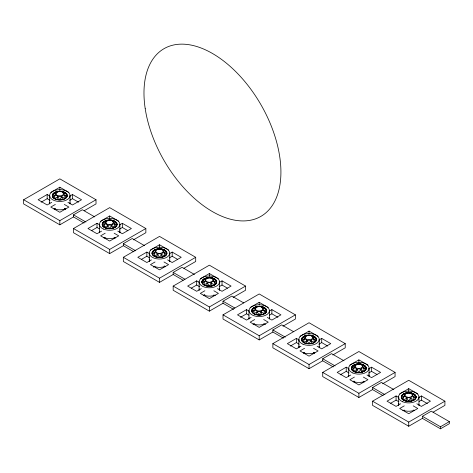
<?xml version="1.0" encoding="UTF-8"?>
<svg xmlns="http://www.w3.org/2000/svg" width="473" height="473" viewBox="0 0 473 473"><rect width="100%" height="100%" fill="white"/><g stroke="black" fill="none" stroke-linecap="round" stroke-linejoin="round"><path stroke-width="0.71" d="M57.712 191.334L54.797 195.39L54.566 198.559A5.67 4.984 -49.3 0 0 56.955 199.476A5.67 5.439 -26.6 0 0 59.769 199.795A5.67 5.439 26.1 0 0 62.59 199.47A5.67 4.99 49.1 0 0 64.978 198.548A5.67 4.162 52.4 0 0 66.575 197.17A5.67 3.075 49.1 0 0 67.136 195.544A5.67 1.904 42.4 0 0 66.575 193.924A5.67 0.816 33 0 0 64.978 192.546C61.762 190.814 57.777 190.82 54.566 192.558A5.67 0.81 -33.1 0 0 52.964 193.942A5.67 1.898 -42.6 0 0 52.408 195.562A5.67 3.069 -49.3 0 0 52.964 197.188A5.67 4.156 -52.6 0 0 54.561 198.559C58.439 196.307 62.554 194.379 67.136 195.544C65.339 191.849 56.725 189.572 54.797 193.019L55.867 193.599L59.769 199.795L63.672 193.587L64.742 193.008C64.913 191.589 60.976 191.275 59.769 191.346A5.67 0.467 -7.4 0 1 56.955 191.636M107.554 220.111L104.639 224.167L104.409 227.336A5.67 4.984 -49.3 0 0 106.797 228.252A5.67 5.439 -26.6 0 0 109.612 228.571A5.67 5.439 26.1 0 0 112.432 228.246A5.67 4.99 49.1 0 0 114.821 227.324A5.67 4.162 52.4 0 0 116.417 225.946A5.67 3.075 49.1 0 0 116.979 224.32A5.67 1.904 42.4 0 0 116.417 222.7A5.67 0.816 33 0 0 114.821 221.323C111.604 219.59 107.619 219.596 104.409 221.334A5.67 0.81 -33.1 0 0 102.807 222.718A5.67 1.898 -42.6 0 0 102.251 224.338A5.67 3.069 -49.3 0 0 102.807 225.964A5.67 4.156 -52.6 0 0 104.409 227.336C108.282 225.083 112.397 223.155 116.979 224.32C114.283 220.335 108.583 218.916 104.409 221.334L105.71 222.375L109.612 228.571L113.514 222.363L114.584 221.784C114.791 220.353 110.842 220.04 109.612 220.122A5.67 0.467 -7.4 0 1 106.797 220.412M157.397 248.887L154.482 252.943L154.251 256.112A5.67 4.984 -49.3 0 0 156.64 257.028A5.67 5.439 -26.6 0 0 159.46 257.347A5.67 5.439 26.1 0 0 162.274 257.022A5.67 4.99 49.1 0 0 164.669 256.1A5.67 4.162 52.4 0 0 166.265 254.722A5.67 3.075 49.1 0 0 166.821 253.096A5.67 1.904 42.4 0 0 166.265 251.476A5.67 0.816 33 0 0 164.663 250.099C161.447 248.366 157.462 248.372 154.251 250.111A5.67 0.81 -33.1 0 0 152.655 251.494A5.67 1.898 -42.6 0 0 152.093 253.114A5.67 3.069 -49.3 0 0 152.655 254.74A5.67 4.156 -52.6 0 0 154.251 256.112C158.124 253.859 162.239 251.932 166.821 253.096C164.131 249.135 158.414 247.663 154.251 250.111L155.552 251.151L159.46 257.347L161.512 254.61L162.215 252.73L164.663 250.099L161.512 248.881L159.454 248.899L156.693 249.561L152.655 251.494M204.094 278.887L206.482 277.964A5.67 0.467 -7.4 0 0 209.303 277.639C210.467 277.633 214.653 277.817 214.269 279.336L213.199 279.915L209.303 286.124L205.394 279.927L204.094 278.887C208.232 276.374 213.997 277.958 216.664 281.873A7.367 4.251 0 0 0 205.678 278.213A7.367 4.251 0 0 0 205.678 285.58A7.367 4.251 0 0 0 216.729 281.896A5.67 1.904 42.4 0 0 216.108 280.252A5.67 0.816 33 0 0 214.511 278.875L211.36 277.663L207.239 277.663L204.324 281.719L204.094 284.888C207.966 282.635 212.087 280.708 216.664 281.873A5.67 3.075 49.1 0 1 216.108 283.498A5.67 4.162 52.4 0 1 214.511 284.876A5.67 4.99 49.1 0 1 212.117 285.798A5.67 5.439 26.1 0 1 209.303 286.13A5.67 5.439 -26.6 0 1 206.482 285.81A5.67 4.984 -49.3 0 1 204.094 284.888A5.67 4.156 -52.6 0 1 202.497 283.516A5.67 3.069 -49.3 0 1 201.936 281.89A5.67 1.898 -42.6 0 1 202.497 280.27A5.67 0.81 -33.1 0 1 204.094 278.893M257.081 306.445L254.167 310.495L253.936 313.664A5.67 4.984 -49.3 0 0 256.325 314.586A5.67 5.439 -26.6 0 0 259.145 314.906A5.67 5.439 26.1 0 0 261.965 314.575A5.67 4.99 49.1 0 0 264.354 313.652A5.67 4.162 52.4 0 0 265.95 312.275A5.67 3.075 49.1 0 0 266.512 310.649A5.67 1.904 42.4 0 0 265.95 309.029A5.67 0.816 33 0 0 264.354 307.651C261.131 305.925 257.152 305.925 253.936 307.669A5.67 0.81 -33.1 0 0 252.34 309.046A5.67 1.898 -42.6 0 0 251.778 310.672A5.67 3.069 -49.3 0 0 252.34 312.292A5.67 4.156 -52.6 0 0 253.936 313.67C257.809 311.411 261.93 309.484 266.506 310.649C263.828 306.723 258.087 305.174 253.936 307.669L255.237 308.703L259.145 314.9L263.041 308.692L264.111 308.112C264.496 306.599 260.304 306.398 259.139 306.451A5.67 0.467 -7.4 0 1 256.325 306.746M306.924 335.221L304.009 339.271L303.778 342.44A5.67 4.984 -49.3 0 0 306.167 343.363A5.67 5.439 -26.6 0 0 308.987 343.682A5.67 5.439 26.1 0 0 311.808 343.351A5.67 4.99 49.1 0 0 314.196 342.428A5.67 4.162 52.4 0 0 315.793 341.051A5.67 3.075 49.1 0 0 316.354 339.425A5.67 1.904 42.4 0 0 315.793 337.805A5.67 0.816 33 0 0 314.196 336.427C310.974 334.701 306.995 334.701 303.778 336.445A5.67 0.81 -33.1 0 0 302.182 337.823A5.67 1.898 -42.6 0 0 301.62 339.448A5.67 3.069 -49.3 0 0 302.182 341.068A5.67 4.156 -52.6 0 0 303.778 342.446C307.651 340.188 311.772 338.26 316.348 339.425C313.67 335.499 307.929 333.95 303.778 336.445L305.079 337.48L308.987 343.676L312.884 337.468L313.954 336.888C312.115 333.566 305.097 335.919 302.182 337.823M356.766 363.997L353.851 368.047L353.621 371.216A5.67 4.984 -49.3 0 0 356.009 372.139A5.67 5.439 -26.6 0 0 358.83 372.458A5.67 5.439 26.1 0 0 361.65 372.133A5.67 4.99 49.1 0 0 364.039 371.204A5.67 4.162 52.4 0 0 365.635 369.827A5.67 3.075 49.1 0 0 366.197 368.201A5.67 1.904 42.4 0 0 365.635 366.581A5.67 0.816 33 0 0 364.039 365.203C360.816 363.477 356.837 363.477 353.621 365.221A5.67 0.81 -33.1 0 0 352.024 366.599A5.67 1.898 -42.6 0 0 351.463 368.225A5.67 3.069 -49.3 0 0 352.024 369.845A5.67 4.156 -52.6 0 0 353.621 371.222C357.493 368.964 361.614 367.036 366.197 368.201C363.512 364.251 357.777 362.75 353.621 365.221L354.921 366.256L358.83 372.458L362.726 366.244L363.796 365.664C363.938 364.263 360.042 363.926 358.824 364.003A5.67 0.467 -7.4 0 1 356.009 364.299M406.609 392.773L403.7 396.823L403.463 399.998A5.67 4.984 -49.3 0 0 405.852 400.915A5.67 5.439 -26.6 0 0 408.672 401.234A5.67 5.439 26.1 0 0 411.492 400.909A5.67 4.99 49.1 0 0 413.881 399.981A5.67 4.162 52.4 0 0 415.477 398.603A5.67 3.075 49.1 0 0 416.039 396.983A5.67 1.904 42.4 0 0 415.477 395.357A5.67 0.816 33 0 0 413.881 393.985C410.659 392.253 406.679 392.253 403.463 393.997A5.67 0.81 -33.1 0 0 401.867 395.375A5.67 1.898 -42.6 0 0 401.305 397.001A5.67 3.069 -49.3 0 0 401.867 398.621A5.67 4.156 -52.6 0 0 403.463 399.998C407.336 397.74 411.457 395.812 416.039 396.977C414.242 393.311 405.621 390.964 403.7 394.452L404.764 395.032L408.672 401.234L412.574 395.02L413.644 394.441C411.888 391.201 404.699 393.441 401.867 395.375M56.955 199.476L57.712 197.064M106.797 228.252L107.554 225.84M156.64 257.028L157.397 254.616M206.482 285.804L207.239 283.392M256.325 314.58L257.081 312.168M306.167 343.357L306.924 340.95M356.009 372.133L356.766 369.726M405.852 400.915L406.609 398.503M62.59 191.63A5.67 0.461 7.2 0 1 59.769 191.311L54.797 193.019L52.408 195.562C56.979 194.385 61.1 196.307 64.978 198.548L64.742 195.379L61.827 191.329M112.432 220.406A5.67 0.461 7.2 0 1 109.612 220.087L104.639 221.796L102.251 224.338C106.827 223.161 110.942 225.083 114.821 227.324L114.584 224.155L111.669 220.105M154.482 250.572L152.093 253.114C156.669 251.938 160.785 253.859 164.663 256.1L164.427 252.931L161.512 248.881M212.117 277.958A5.67 0.461 7.2 0 1 209.303 277.639L204.324 279.348L201.936 281.89C206.512 280.714 210.627 282.635 214.506 284.876L214.269 281.707L211.36 277.663M261.959 306.735A5.67 0.461 7.2 0 1 259.145 306.415L254.167 308.124L251.778 310.666C256.354 309.49 260.475 311.411 264.354 313.652L264.111 310.483L261.202 306.439M304.009 336.9L301.62 339.443C306.197 338.266 310.318 340.188 314.196 342.428L313.954 339.259L311.045 335.215M361.65 364.287A5.67 0.461 7.2 0 1 358.83 363.968L353.851 365.676L351.463 368.225C356.039 367.042 360.16 368.964 364.039 371.204L363.796 368.035L360.887 363.991M403.7 394.452L401.305 397.001C405.881 395.818 410.002 397.746 413.881 399.981L413.644 396.812L410.73 392.767M52.97 197.188L54.797 195.39M102.812 225.964L104.639 224.167M152.655 254.74L154.482 252.943M202.497 283.516L204.324 281.719M252.34 312.292L254.167 310.495M302.182 341.068L304.009 339.271M352.024 369.845L353.851 368.047M401.867 398.621L403.7 396.823M84.046 223.025L73.492 216.93L59.835 224.817L23.65 203.922L23.65 199.748L59.835 178.859L96.019 199.748L96.019 203.922L84.218 210.733M50.02 196.171L47.17 194.521L38.124 199.748L47.17 204.969L51.728 202.338M50.788 192.434L59.835 187.213L68.881 192.434M41.139 202.184L47.17 198.701L50.02 200.345M55.347 204.425L50.788 207.056L59.835 212.282L68.881 207.056L64.316 204.425M69.649 196.171L72.499 194.521L81.545 199.748L72.499 204.969L67.935 202.338M54.206 209.261L55.347 208.605M69.649 200.345L72.499 198.701L78.53 202.184M23.65 199.748L59.835 220.637L96.019 199.748M73.492 216.93L73.492 214.872L82.355 209.752L94.777 216.924M133.889 251.802L123.335 245.706L109.677 253.593L73.492 232.704L73.492 228.524L109.677 207.635L145.861 228.524L145.861 232.704L133.445 239.87M99.295 224.616L97.012 223.303L87.966 228.524L97.012 233.745L101.571 231.114M100.631 221.21L109.677 215.99L118.723 221.21M91.585 230.611L97.012 227.478L99.295 228.796M105.189 233.201L100.631 235.838L109.677 241.059L118.723 235.838L114.164 233.201M119.492 224.947L122.341 223.303L131.388 228.524L122.341 233.745L117.783 231.114M104.054 238.037L105.189 237.381M119.492 229.127L122.341 227.478L127.769 230.611M73.492 228.524L109.677 249.413L145.861 228.524M123.335 245.706L123.335 243.648L132.204 238.528L144.62 245.7M183.11 280.217L173.177 274.482L159.519 282.369L123.335 261.48L123.335 257.3L159.519 236.411L195.704 257.3L195.704 261.48L183.908 268.292M149.704 253.723L146.855 252.079L137.809 257.3L146.855 262.521L151.413 259.89M150.473 249.986L159.519 244.766L168.565 249.986M141.427 259.387L146.855 256.254L149.704 257.903M155.032 261.977L150.473 264.614L159.519 269.835L168.565 264.614L164.007 261.977M169.334 253.723L172.184 252.079L181.23 257.3L172.184 262.521L167.625 259.89M153.323 267.144L155.032 266.157M169.334 257.903L172.184 256.254L177.612 259.387M123.335 257.3L159.519 278.189L195.704 257.3M173.177 274.482L173.177 272.424L182.046 267.304L194.462 274.476M233.579 309.354L223.02 303.258L209.362 311.145L173.177 290.256L173.177 286.076L209.362 265.187L245.546 286.076L245.546 290.256L233.13 297.422M199.547 282.499L196.697 280.856L187.651 286.076L196.697 291.297L201.262 288.666M200.316 278.763L209.362 273.542L218.408 278.763M191.269 288.163L196.697 285.03L199.547 286.679M204.88 290.753L200.316 293.39L209.362 298.611L218.408 293.39L213.849 290.753M219.176 282.499L222.026 280.856L231.072 286.076L222.026 291.297L217.468 288.666M203.739 295.59L204.88 294.933M219.176 286.679L222.026 285.03L227.454 288.163M173.177 286.076L209.362 306.965L245.546 286.076M223.02 303.258L223.02 301.2L231.888 296.08L243.684 302.891M283.422 338.13L272.862 332.034L259.204 339.921L223.02 319.033L223.02 314.852L259.204 293.964L295.389 314.852L295.389 319.033L282.972 326.199M248.822 310.944L246.539 309.632L237.493 314.852L246.539 320.073L251.104 317.442M250.158 307.539L259.204 302.318L268.25 307.539M240.509 317.288L246.539 313.806L248.822 315.124M254.722 319.529L250.158 322.166L259.204 327.387L268.25 322.166L263.692 319.529M269.586 310.944L271.869 309.632L280.915 314.852L271.869 320.073L267.31 317.442M253.008 324.697L254.722 323.709M269.586 315.124L271.869 313.806L277.899 317.288M223.02 314.852L259.204 335.741L295.389 314.852M272.862 332.034L272.862 329.977L281.731 324.856L293.526 331.668M333.264 366.906L322.71 360.81L309.046 368.698L272.862 347.809L272.862 343.629L309.046 322.74L345.231 343.629L345.231 347.809L332.815 354.975M299.232 340.052L296.382 338.408L287.336 343.629L296.382 348.849L300.946 346.218M300 336.321L309.046 331.094L318.093 336.321M290.351 346.065L296.382 342.582L299.232 344.232M304.565 348.305L300 350.942L309.046 356.163L318.093 350.942L313.534 348.305M318.861 340.052L321.711 338.408L330.757 343.629L321.711 348.849L317.152 346.218M303.424 353.142L304.565 352.486M318.861 344.232L321.711 342.582L327.742 346.065M272.862 343.629L309.046 364.517L345.231 343.629M322.71 360.81L322.71 358.753L331.573 353.633L343.989 360.804M383.106 395.682L372.553 389.586L358.889 397.474L322.71 376.585L322.71 372.405L358.889 351.516L395.073 372.405L395.073 376.585L382.657 383.751M349.08 368.828L346.224 367.184L337.178 372.405L346.224 377.631L350.789 374.994M349.843 365.097L358.889 359.87L367.935 365.097M340.193 374.841L346.224 371.364L349.08 373.008M354.407 377.087L349.843 379.718L358.889 384.939L367.935 379.718L363.376 377.087M368.704 368.828L371.553 367.184L380.599 372.405L371.553 377.631L366.995 374.994M353.266 381.924L354.407 381.262M368.704 373.008L371.553 371.364L376.981 374.498M322.71 372.405L358.889 393.294L395.073 372.405M372.553 389.586L372.553 387.529L381.415 382.409L393.832 389.581M422.395 418.363L422.395 416.305L431.258 411.191L449.35 421.632L449.35 423.69L440.487 428.81L422.395 418.363L408.731 426.25L372.553 405.361L372.553 401.181L408.731 380.292L444.916 401.181L444.916 405.361L433.12 412.172M398.922 397.604L396.072 395.96L387.026 401.181L396.072 406.408L400.631 403.771M399.691 393.873L408.731 388.646L417.777 393.873M390.645 403.274L396.072 400.14L398.922 401.784M404.249 405.864L399.691 408.495L408.731 413.715L417.777 408.495L413.219 405.864M419.119 397.279L421.396 395.96L430.442 401.181L421.396 406.408L416.837 403.771M403.108 410.7L404.249 410.038M419.119 401.453L421.396 400.14L427.426 403.623M372.553 401.181L408.731 422.076L444.916 401.181M422.395 416.305L440.487 426.752L449.35 421.632M52.97 193.936L54.797 193.019M102.812 222.712L104.639 221.796M202.497 280.27L204.324 279.348M252.34 309.046L254.167 308.124M352.024 366.599L353.851 365.676M206.482 277.964L207.239 277.663M64.742 193.008L66.575 193.918M114.584 221.784L116.417 222.7M164.427 250.56L166.26 251.476M214.269 279.336L216.102 280.252M264.111 308.112L265.95 309.029M313.954 336.888L315.793 337.805M363.796 365.664L365.635 366.581M413.644 394.441L415.477 395.357M64.316 208.605L65.457 209.261M114.164 237.381L115.3 238.037M164.007 266.157L165.142 266.813M213.849 294.933L214.99 295.59M263.692 323.709L265.4 324.697M313.534 352.486L314.675 353.142M363.376 381.262L364.517 381.924M413.219 410.038L414.36 410.7M73.492 214.872L85.909 222.038M123.335 243.648L135.751 250.814M173.177 272.424L184.973 279.236M223.02 301.2L234.821 308.012M272.862 329.977L285.284 337.148M322.71 358.753L335.126 365.925M372.553 387.529L384.969 394.701M413.644 396.812L415.477 398.603M363.796 368.035L365.635 369.827M313.954 339.259L315.793 341.051M264.111 310.483L265.95 312.275M214.269 281.707L216.102 283.498M164.427 252.931L166.26 254.722M114.584 224.155L116.417 225.946M64.742 195.379L66.575 197.17M410.73 398.497L411.492 400.903M360.887 369.72L361.65 372.127M311.045 340.944L311.802 343.351M261.202 312.168L261.959 314.575M211.36 283.386L212.117 285.798M161.512 254.61L162.274 257.022M111.669 225.834L112.432 228.246M61.827 197.058L62.59 199.47M440.487 426.752L440.487 428.81M421.396 395.96L421.396 400.14M418.966 397.007L418.966 405.361A10.235 5.907 0 0 0 418.753 404.149M408.731 388.646L408.731 391.431M408.731 422.076L408.731 426.25M398.503 397.007L398.503 405.361A10.235 5.907 0 0 1 398.981 403.57M396.072 395.96L396.072 400.14M371.553 367.184L371.553 371.364M369.123 368.231L369.123 376.585M358.889 359.87L358.889 364.05M358.889 393.294L358.889 397.474M348.654 368.231L348.654 376.585A10.235 5.907 0 0 1 348.873 375.373M346.224 367.184L346.224 371.364M321.711 338.408L321.711 342.582M319.281 339.448L319.281 347.809A10.235 5.907 0 0 0 319.068 346.597M309.046 331.094L309.046 333.879M309.046 364.517L309.046 368.698M298.812 339.448L298.812 347.809A10.235 5.907 0 0 1 299.297 346.017M296.382 338.408L296.382 342.582M271.869 309.632L271.869 313.806M269.439 310.672A10.235 5.907 0 0 1 254.09 315.793A10.235 5.907 0 0 1 254.09 305.558A10.235 5.907 0 0 1 269.439 310.672L269.439 319.033A10.235 5.907 0 0 0 269.22 317.821M259.204 302.318L259.204 305.103M259.204 335.741L259.204 339.921M248.969 310.672L248.969 319.033A10.235 5.907 0 0 1 249.188 317.821M246.539 309.632L246.539 313.806M222.026 280.856L222.026 285.03M219.596 281.896A10.235 5.907 0 0 1 204.247 287.016A10.235 5.907 0 0 1 204.247 276.782A10.235 5.907 0 0 1 219.596 281.896L219.596 290.256A10.235 5.907 0 0 0 219.117 288.465M209.362 273.542L209.362 276.327M209.362 306.965L209.362 311.145M199.127 281.896L199.127 290.256A10.235 5.907 0 0 1 199.346 289.044M196.697 280.856L196.697 285.03M172.184 252.079L172.184 256.254M169.754 253.12A10.235 5.907 0 0 1 154.405 258.24A10.235 5.907 0 0 1 154.405 248.006A10.235 5.907 0 0 1 169.754 253.12L169.754 261.48A10.235 5.907 0 0 0 169.535 260.268M159.519 244.766L159.519 247.55M159.519 278.189L159.519 282.369M149.285 253.12L149.285 261.48A10.235 5.907 0 0 1 149.77 259.683M146.855 252.079L146.855 256.254M122.341 223.303L122.341 227.478M119.911 224.344L119.911 232.704A10.235 5.907 0 0 0 119.427 230.907M109.677 215.99L109.677 218.774M109.677 249.413L109.677 253.593M99.442 224.344L99.442 232.704A10.235 5.907 0 0 1 99.661 231.492M97.012 223.303L97.012 227.478M72.499 194.521L72.499 198.701M70.069 195.568A10.235 5.907 0 0 1 54.714 200.688A10.235 5.907 0 0 1 54.714 190.453A10.235 5.907 0 0 1 70.069 195.568L70.069 203.922A10.235 5.907 0 0 0 69.85 202.716M59.835 187.213L59.835 191.394M59.835 220.637L59.835 224.817M49.6 195.568L49.6 203.922A10.235 5.907 0 0 1 49.819 202.716M47.17 194.521L47.17 198.701M411.492 393.063A5.67 0.461 7.2 0 1 408.672 392.744A5.67 0.467 -7.4 0 1 405.852 393.075M410.463 392.998A5.499 5.315 -31.3 0 1 411.492 393.288A5.499 4.86 -53.7 0 1 413.881 394.204A5.499 4.021 -55.7 0 1 415.477 395.582A5.499 2.921 -51.7 0 1 416.039 397.202A5.499 1.732 -44.5 0 1 415.477 398.828A5.499 0.639 -34.6 0 1 413.881 400.205L411.492 401.128A5.499 0.656 -7.7 0 0 408.672 401.459A5.499 0.65 7.6 0 0 405.852 401.139L403.463 400.223A5.499 0.644 34.5 0 1 401.867 398.845A5.499 1.738 44.3 0 1 401.305 397.225A5.499 2.927 51.6 0 1 401.867 395.599A5.499 4.021 55.5 0 1 403.463 394.222A5.499 4.86 53.5 0 1 405.852 393.3A5.499 5.315 30.9 0 1 406.881 392.998M311.808 335.511A5.67 0.461 7.2 0 1 308.987 335.191A5.67 0.467 -7.4 0 1 306.167 335.523M204.094 279.111A5.499 4.86 53.5 0 1 206.482 278.189A5.499 5.315 30.9 0 1 209.303 277.864A5.499 5.315 -31.3 0 1 212.123 278.183A5.499 4.86 -53.7 0 1 214.511 279.1A5.499 4.021 -55.7 0 1 216.108 280.477A5.499 2.921 -51.7 0 1 216.669 282.097A5.499 1.732 -44.5 0 1 216.108 283.723A5.499 0.639 -34.6 0 1 214.511 285.101L212.117 286.023A5.499 0.656 -7.7 0 0 209.303 286.348A5.499 0.65 7.6 0 0 206.482 286.029L204.094 285.113A5.499 0.644 34.5 0 1 202.497 283.741A5.499 1.738 44.3 0 1 201.936 282.115A5.499 2.927 51.6 0 1 202.497 280.495A5.499 4.021 55.5 0 1 204.094 279.111M162.274 249.182A5.67 0.461 7.2 0 1 159.46 248.863A5.67 0.467 -7.4 0 1 156.64 249.188M159.998 249.035A5.499 5.315 -31.3 0 1 162.274 249.407A5.499 4.86 -53.7 0 1 164.669 250.323A5.499 4.021 -55.7 0 1 166.265 251.701A5.499 2.921 -51.7 0 1 166.827 253.321A5.499 1.732 -44.5 0 1 166.265 254.947A5.499 0.639 -34.6 0 1 164.669 256.325L162.274 257.247A5.499 0.656 -7.7 0 0 159.46 257.572A5.499 0.65 7.6 0 0 156.64 257.253L154.251 256.336A5.499 0.644 34.5 0 1 152.655 254.965A5.499 1.738 44.3 0 1 152.093 253.339A5.499 2.927 51.6 0 1 152.655 251.713A5.499 4.021 55.5 0 1 154.251 250.335A5.499 4.86 53.5 0 1 156.64 249.413A5.499 5.315 30.9 0 1 158.916 249.035M111.403 220.335A5.499 5.315 -31.3 0 1 112.432 220.631A5.499 4.86 -53.7 0 1 114.827 221.547A5.499 4.021 -55.7 0 1 116.423 222.919A5.499 2.921 -51.7 0 1 116.979 224.545A5.499 1.732 -44.5 0 1 116.423 226.171A5.499 0.639 -34.6 0 1 114.821 227.548L112.432 228.471A5.499 0.656 -7.7 0 0 109.612 228.796A5.499 0.65 7.6 0 0 106.797 228.477L104.409 227.56A5.499 0.644 34.5 0 1 102.807 226.189A5.499 1.738 44.3 0 1 102.251 224.563A5.499 2.927 51.6 0 1 102.812 222.937A5.499 4.021 55.5 0 1 104.409 221.559A5.499 4.86 53.5 0 1 106.797 220.637A5.499 5.315 30.9 0 1 107.649 220.377M65.635 208.794A10.235 5.907 0 0 1 54.034 208.794M115.477 237.57A10.235 5.907 0 0 1 103.877 237.57M165.319 266.346A10.235 5.907 0 0 1 153.719 266.346M215.162 295.122A10.235 5.907 0 0 1 203.561 295.122M265.004 323.899A10.235 5.907 0 0 1 253.404 323.899M314.847 352.675A10.235 5.907 0 0 1 303.246 352.675M364.689 381.451A10.235 5.907 0 0 1 353.095 381.451M368.644 374.793A10.235 5.907 0 0 1 369.07 375.976M414.531 410.227A10.235 5.907 0 0 1 402.937 410.227M415.507 397.539A9.259 5.345 0 0 1 415.938 397.823M354.129 381.173A9.259 5.345 0 0 1 353.857 381.072M314.084 352.296A9.259 5.345 0 0 1 313.812 352.391M265.98 311.204A9.259 5.345 0 0 1 266.405 311.488M204.602 294.839A9.259 5.345 0 0 1 204.324 294.744M164.557 265.968A9.259 5.345 0 0 1 164.285 266.062M64.872 208.416A9.259 5.345 0 0 1 64.594 208.51M55.069 208.51A9.259 5.345 0 0 1 54.797 208.416M62.755 199.63L62.59 199.695A5.499 0.656 -7.7 0 0 59.769 200.02A5.499 0.65 7.6 0 0 56.955 199.701L54.566 198.784A5.499 0.644 34.5 0 1 52.964 197.412A5.499 1.738 44.3 0 1 52.408 195.787A5.499 2.927 51.6 0 1 52.964 194.161A5.499 4.021 55.5 0 1 54.561 192.783A5.499 4.86 53.5 0 1 56.955 191.861A5.499 5.315 30.9 0 1 59.769 191.535A5.499 5.315 -31.3 0 1 62.59 191.855A5.499 4.86 -53.7 0 1 64.978 192.771A5.499 4.021 -55.7 0 1 66.575 194.143A5.499 2.921 -51.7 0 1 67.136 195.769A5.499 1.732 -44.5 0 1 66.575 197.395A5.499 0.639 -34.6 0 1 64.978 198.772L62.755 199.63M262.131 314.734L261.959 314.799A5.499 0.656 -7.7 0 0 259.145 315.124A5.499 0.65 7.6 0 0 256.325 314.805L253.936 313.889A5.499 0.644 34.5 0 1 252.34 312.517A5.499 1.738 44.3 0 1 251.778 310.891A5.499 2.927 51.6 0 1 252.34 309.271A5.499 4.021 55.5 0 1 253.936 307.888A5.499 4.86 53.5 0 1 256.325 306.965A5.499 5.315 30.9 0 1 259.145 306.64A5.499 5.315 -31.3 0 1 261.965 306.959A5.499 4.86 -53.7 0 1 264.354 307.876A5.499 4.021 -55.7 0 1 265.95 309.253A5.499 2.921 -51.7 0 1 266.512 310.873A5.499 1.732 -44.5 0 1 265.95 312.499A5.499 0.639 -34.6 0 1 264.354 313.877L262.131 314.734M311.973 343.51L311.808 343.575A5.499 0.656 -7.7 0 0 308.987 343.906A5.499 0.65 7.6 0 0 306.167 343.587L303.778 342.671A5.499 0.644 34.5 0 1 302.182 341.293A5.499 1.738 44.3 0 1 301.62 339.667A5.499 2.927 51.6 0 1 302.182 338.047A5.499 4.021 55.5 0 1 303.778 336.664A5.499 4.86 53.5 0 1 306.167 335.741A5.499 5.315 30.9 0 1 308.987 335.416A5.499 5.315 -31.3 0 1 311.808 335.735A5.499 4.86 -53.7 0 1 314.196 336.652A5.499 4.021 -55.7 0 1 315.793 338.029A5.499 2.921 -51.7 0 1 316.354 339.649A5.499 1.732 -44.5 0 1 315.793 341.275A5.499 0.639 -34.6 0 1 314.196 342.653L311.973 343.51M361.815 372.286L361.65 372.352A5.499 0.656 -7.7 0 0 358.83 372.683A5.499 0.65 7.6 0 0 356.009 372.363L353.621 371.447A5.499 0.644 34.5 0 1 352.024 370.069A5.499 1.738 44.3 0 1 351.463 368.443A5.499 2.927 51.6 0 1 352.024 366.823A5.499 4.021 55.5 0 1 353.621 365.446A5.499 4.86 53.5 0 1 356.009 364.517A5.499 5.315 30.9 0 1 358.83 364.192A5.499 5.315 -31.3 0 1 361.65 364.512A5.499 4.86 -53.7 0 1 364.039 365.428A5.499 4.021 -55.7 0 1 365.635 366.806A5.499 2.921 -51.7 0 1 366.197 368.426A5.499 1.732 -44.5 0 1 365.635 370.052A5.499 0.639 -34.6 0 1 364.039 371.429L361.815 372.286M56.151 199.251A7.367 4.251 0 0 0 67.201 195.568A7.367 4.251 0 0 0 56.151 191.884A7.367 4.251 0 0 0 56.151 199.251M103.67 229.127A10.235 5.907 0 0 0 119.858 224.953A10.235 5.907 0 0 0 105.503 218.952A10.235 5.907 0 0 0 103.67 229.127M105.993 228.027A7.367 4.251 0 0 0 117.044 224.344A7.367 4.251 0 0 0 105.993 220.66A7.367 4.251 0 0 0 105.993 228.027M155.836 256.804A7.367 4.251 0 0 0 166.886 253.12A7.367 4.251 0 0 0 155.836 249.437A7.367 4.251 0 0 0 155.836 256.804M255.521 314.356A7.367 4.251 0 0 0 266.571 310.672A7.367 4.251 0 0 0 255.521 306.989A7.367 4.251 0 0 0 255.521 314.356M303.045 344.238A10.235 5.907 0 0 0 319.228 340.063A10.235 5.907 0 0 0 304.872 334.056A10.235 5.907 0 0 0 303.045 344.238M305.363 343.132A7.367 4.251 0 0 0 316.413 339.448A7.367 4.251 0 0 0 305.363 335.771A7.367 4.251 0 0 0 305.363 343.132M352.888 373.014A10.235 5.907 0 0 0 369.07 368.839A10.235 5.907 0 0 0 354.715 362.832A10.235 5.907 0 0 0 352.888 373.014M354.567 371.672A7.367 4.251 0 0 0 366.22 368.668A7.367 4.251 0 0 0 355.885 364.346A7.367 4.251 0 0 0 354.567 371.672M402.73 401.79A10.235 5.907 0 0 0 418.912 397.616A10.235 5.907 0 0 0 404.557 391.609A10.235 5.907 0 0 0 402.73 401.79M405.054 400.69A7.367 4.251 0 0 0 416.098 397.007A7.367 4.251 0 0 0 405.054 393.323A7.367 4.251 0 0 0 405.054 400.69M145.211 108.678A96.835 55.909 60 0 0 257.288 218.177A96.835 55.909 60 0 0 234.845 70.749A96.835 55.909 60 0 0 145.211 108.678"/></g></svg>
